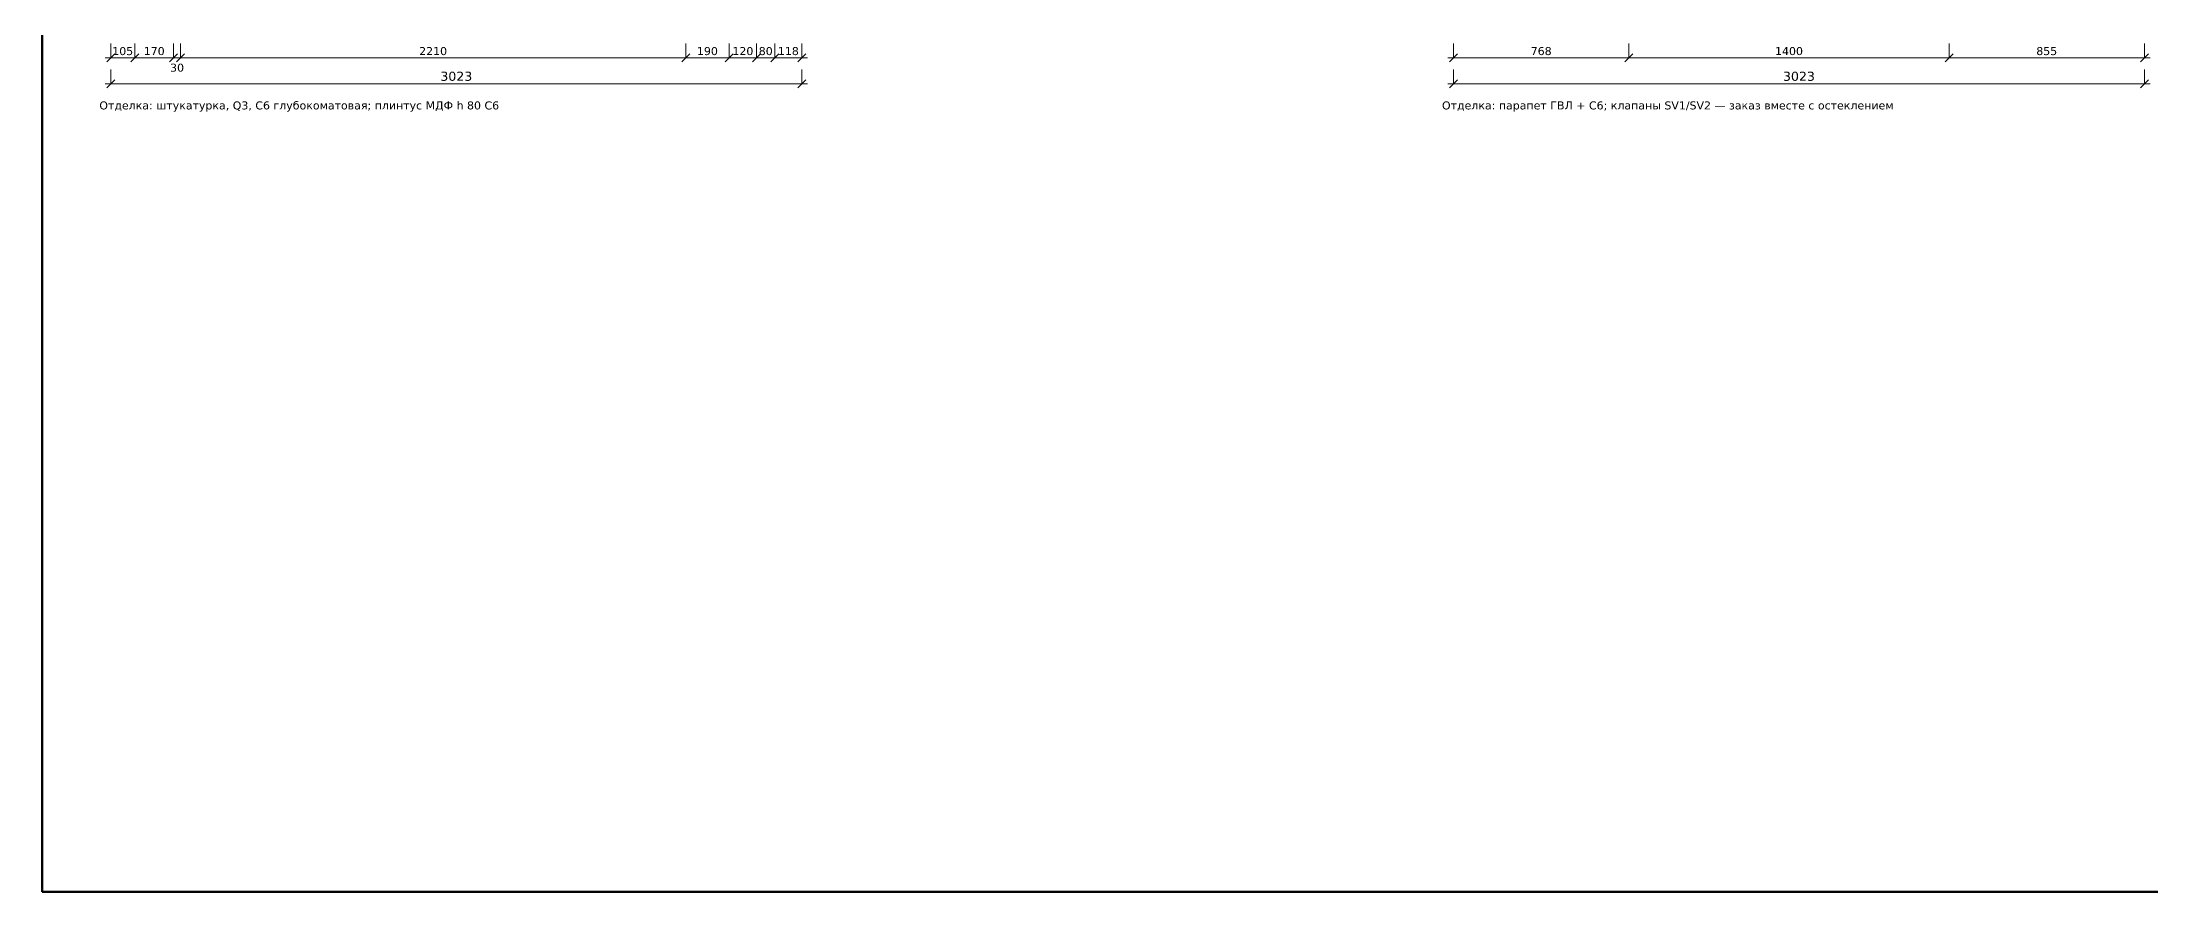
# Model space of a CAD drawing. Header units: millimetres. Extents: x 500 to 14725, y 26 to 10375.
# Drawn here: x 500 to 9724, y 125 to 3838 of the extents above; entities that cross this region are included whole.
import ezdxf
from ezdxf.enums import TextEntityAlignment as Align

# ---------------------------------------------------------------- set-up
doc = ezdxf.new("R2010")
doc.units = ezdxf.units.MM
for name, color, linetype in [('DIM', 7, 'CONTINUOUS'), ('FRAME', 7, 'CONTINUOUS'), ('TEXT', 7, 'CONTINUOUS')]:
    doc.layers.add(name, color=color, linetype=linetype)
doc.styles.add('GOST', font='DejaVuSans.ttf')

msp = doc.modelspace()

# ---------------------------------------------------------------- linework, layer by layer
at = {"layer": 'DIM', "color": 7, "lineweight": 30}
for points in [[(782.5, 3751.9375), (817.5, 3786.9375)], [(887.5, 3751.9375), (922.5, 3786.9375)], [(1057.5, 3751.9375), (1092.5, 3786.9375)], [(1087.5, 3751.9375), (1122.5, 3786.9375)], [(3297.5, 3751.9375), (3332.5, 3786.9375)], [(3487.5, 3751.9375), (3522.5, 3786.9375)], [(3607.5, 3751.9375), (3642.5, 3786.9375)], [(3687.5, 3751.9375), (3722.5, 3786.9375)], [(3805.5, 3751.9375), (3840.5, 3786.9375)], [(6655.5, 3751.9375), (6690.5, 3786.9375)], [(7423.5, 3751.9375), (7458.5, 3786.9375)], [(8823.5, 3751.9375), (8858.5, 3786.9375)], [(9678.5, 3751.9375), (9713.5, 3786.9375)], [(782.5, 3639.4375), (817.5, 3674.4375)], [(3805.5, 3639.4375), (3840.5, 3674.4375)], [(6655.5, 3639.4375), (6690.5, 3674.4375)], [(9678.5, 3639.4375), (9713.5, 3674.4375)]]:
    msp.add_lwpolyline(points, dxfattribs=at)
at = {"layer": 'DIM', "color": 7, "lineweight": 13}
for points in [[(800, 3769.4375), (800, 3831.9375)], [(905, 3769.4375), (905, 3831.9375)], [(1075, 3769.4375), (1075, 3831.9375)], [(1105, 3769.4375), (1105, 3831.9375)], [(3315, 3769.4375), (3315, 3831.9375)], [(3505, 3769.4375), (3505, 3831.9375)], [(3625, 3769.4375), (3625, 3831.9375)], [(3705, 3769.4375), (3705, 3831.9375)], [(3823, 3769.4375), (3823, 3831.9375)], [(6673, 3769.4375), (6673, 3831.9375)], [(7441, 3769.4375), (7441, 3831.9375)], [(8841, 3769.4375), (8841, 3831.9375)], [(9696, 3769.4375), (9696, 3831.9375)], [(800, 3656.9375), (800, 3719.4375)], [(3823, 3656.9375), (3823, 3719.4375)], [(6673, 3656.9375), (6673, 3719.4375)], [(9696, 3656.9375), (9696, 3719.4375)]]:
    msp.add_lwpolyline(points, dxfattribs=at)
at = {"layer": 'DIM', "color": 7, "lineweight": 15}
for points in [[(775, 3769.4375), (3848, 3769.4375)], [(6648, 3769.4375), (9721, 3769.4375)], [(775, 3656.9375), (3848, 3656.9375)], [(6648, 3656.9375), (9721, 3656.9375)]]:
    msp.add_lwpolyline(points, dxfattribs=at)
at = {"layer": 'FRAME', "color": 7, "lineweight": 50}
msp.add_lwpolyline([(500, 125), (14725, 125), (14725, 10375), (500, 10375)], close=True, dxfattribs=at)

# ---------------------------------------------------------------- texts
at = {"layer": 'DIM', "color": 7, "style": 'GOST'}
for s, height, p in [('105', 35, (852.5, 3781.9375)), ('170', 35, (990, 3781.9375)), ('2210', 35, (2210, 3781.9375)), ('190', 35, (3410, 3781.9375)), ('120', 35, (3565, 3781.9375)), ('80', 35, (3665, 3781.9375)), ('118', 35, (3764, 3781.9375)), ('768', 35, (7057, 3781.9375)), ('1400', 35, (8141, 3781.9375)), ('855', 35, (9268.5, 3781.9375)), ('30', 35, (1090, 3709.4375)), ('3023', 40, (2311.5, 3669.4375)), ('3023', 40, (8184.5, 3669.4375))]:
    msp.add_text(s, height=height, dxfattribs=at).set_placement(p, align=Align.CENTER)
at = {"layer": 'TEXT', "color": 7, "style": 'GOST'}
for s, p in [('Отделка: штукатурка, Q3, C6 глубокоматовая; плинтус МДФ h 80 C6', (750, 3544.4375)), ('Отделка: парапет ГВЛ + C6; клапаны SV1/SV2 — заказ вместе с остеклением', (6623, 3544.4375))]:
    msp.add_text(s, height=35, dxfattribs=at).set_placement(p)

doc.saveas('drawing.dxf')
